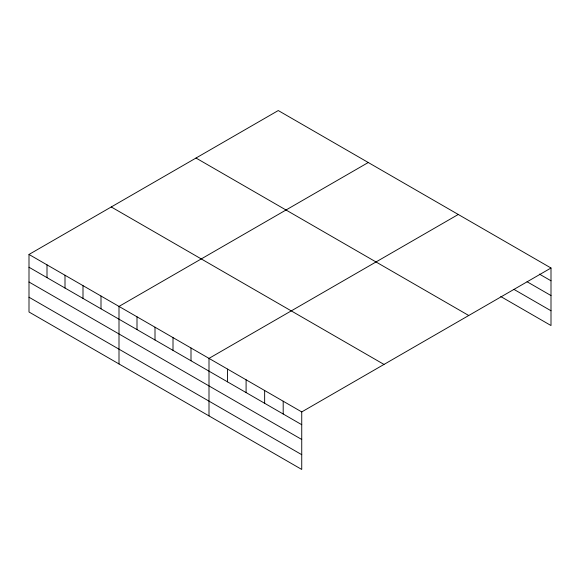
<?xml version="1.0" encoding="UTF-8"?>
<svg xmlns="http://www.w3.org/2000/svg" width="580" height="580" viewBox="0 0 580 580"><rect width="100%" height="100%" fill="white"/><g stroke="black" fill="none" stroke-linecap="round" stroke-linejoin="round"><path stroke-width="0.87" d="M301.738 439.473L301.738 411.923L29 254.46L29 311.989L301.738 469.452L301.738 439.473L29 282.01M500.772 296.539L551 325.539L551 268.011L278.262 110.548L29 254.46M368.264 162.509L119.001 306.421L119.001 363.957M458.272 214.469L209.003 358.382L209.003 415.918M301.738 411.923L551 268.011M539.407 274.101L551 280.793M527.046 281.728L551 295.561M513.909 289.362L551 310.771M196.004 158.035L468.741 315.498M111.258 206.966L383.996 364.428M29 267.242L301.738 424.705M29 297.221L301.738 454.684M283.192 401.215L283.192 413.997M264.647 390.507L264.647 403.288M246.094 379.798L246.094 392.58M227.548 369.09L227.548 381.872M191.001 347.993L191.001 360.774M173.007 337.596L173.007 350.378M155.005 327.207L155.005 339.989M137.003 316.81L137.003 329.592M101 296.025L101 308.814M82.998 285.635L82.998 298.417M65.004 275.246L65.004 288.028M47.002 264.85L47.002 277.632"/></g></svg>
